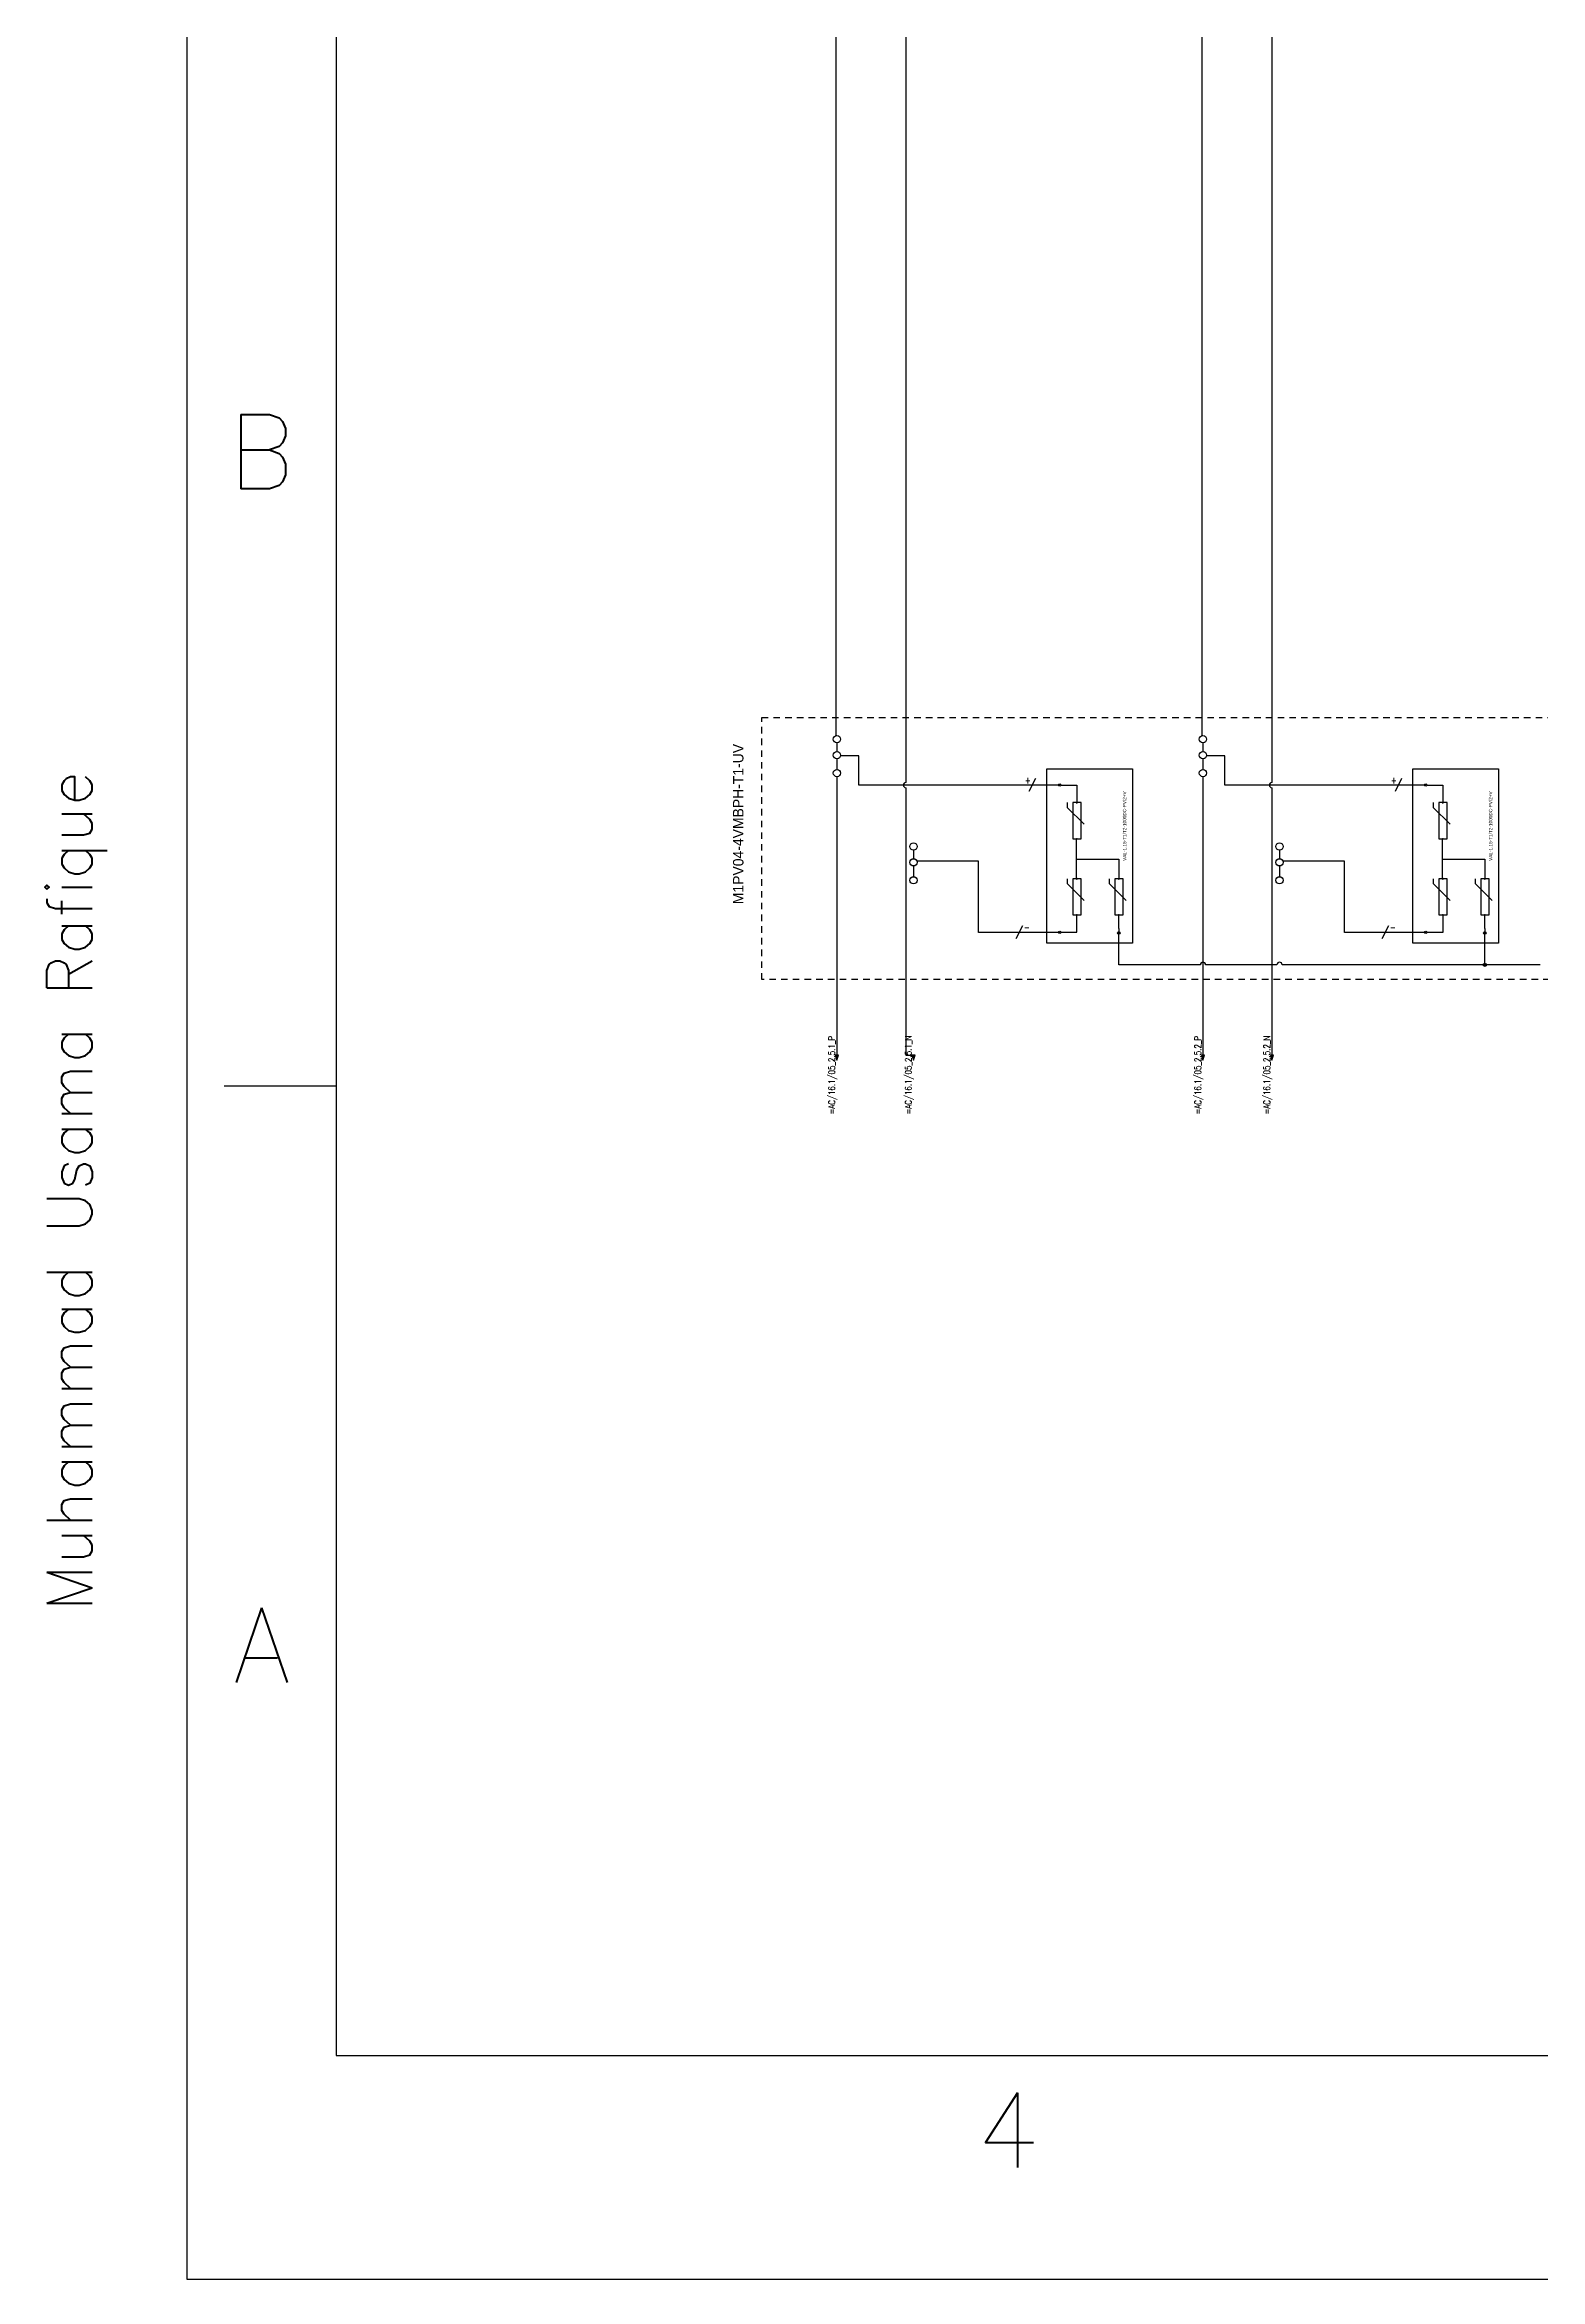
# Model space of a CAD drawing. Header units: inches. Extents: x 4 to 127, y -3 to 89.
# Drawn here: x 3.77 to 32.47, y -3 to 39.89 of the extents above; entities that cross this region are included whole.
import ezdxf
from ezdxf.enums import TextEntityAlignment as Align

# ---------------------------------------------------------------- set-up
doc = ezdxf.new("R2010")
doc.units = ezdxf.units.IN
doc.header["$MEASUREMENT"] = 0
doc.linetypes.add('HIDDEN2', pattern=[0.1875, 0.125, -0.0625])
for name, color, linetype in [('GRN_10AWG', 3, 'Continuous'), ('GRY_20AWG', 9, 'Continuous'), ('LOCBOX', 92, 'HIDDEN2'), ('MISC', 2, 'Continuous'), ('RED_10AWG', 1, 'Continuous'), ('RED_12AWG', 1, 'Continuous'), ('SYMS', 7, 'Continuous'), ('TAGS', 51, 'Continuous'), ('Title Block', 7, 'Continuous'), ('Viewport', 7, 'Continuous'), ('WHT_12AWG', 7, 'Continuous'), ('WIREREF', 61, 'Continuous')]:
    doc.layers.add(name, color=color, linetype=linetype)
doc.styles.add('Roman', font='romans')
doc.styles.add('WD', font='romans.shx')
doc.styles.add('WD_IEC', font='isocp2.shx', dxfattribs={"width": 0.9, "height": 4})

# ---------------------------------------------------------------- blocks, each defined once
blk = doc.blocks.new('ANSI_border_C')
at = {"layer": 'Title Block'}
for p, q in [((0, 16), (0, 0)), ((0.5, 15.25), (0.5, 0.75)), ((0.125, 4), (0.5, 4)), ((0.5, 0.75), (20.5, 0.75)), ((0, 0), (21, 0))]:
    blk.add_line(p, q, dxfattribs=at)
at = {"layer": 'Title Block', "style": 'Roman'}
for s, p in [('B', (0.25, 6.125)), ('A', (0.25, 2.125)), ('4', (2.75, 0.5))]:
    blk.add_text(s, height=0.25, dxfattribs=at).set_placement(p, align=Align.MIDDLE_CENTER)
blk = doc.blocks.new('JIC_border_C')
at = {"xscale": 5.726708801404052, "yscale": 5.726708801404052, "zscale": 5.726708801404052}
blk.add_blockref('ANSI_border_C', (6.5, -3), dxfattribs=at)
blk = doc.blocks.new('JIC_tblock_desc_C')
at = {"color": 0, "style": 'Roman', "flags": 8}
for tag, p in [('FNAME', (-20.6363, 6.8195)), ('REVDATE', (-20.6363, 4.1057)), ('USER', (-20.6363, 1.4768))]:
    blk.add_attdef(tag, p, '', height=0.15, rotation=90, dxfattribs=at)
at = {"style": 'WD'}
for tag, p in [('PROJDESC', (-2.125, 1.5)), ('TITLE1', (-2.125, 1.095)), ('TITLE2', (-2.125, 0.785))]:
    blk.add_attdef(tag, text='', height=0.08, dxfattribs=at).set_placement(p, align=Align.CENTER)
for tag, p in [('SIZE', (-4.1624, 0.3198)), ('FSCM_NO', (-3.4004, 0.3365)), ('DWG_NO', (-1.6588, 0.3365)), ('REV', (-0.2648, 0.3031)), ('SHEET', (-0.8829, 0.0925)), ('SCALE', (-3.6344, 0.0688))]:
    blk.add_attdef(tag, p, '', height=0.065, dxfattribs=at)
at = {"style": 'WD', "flags": 1}
blk.add_attdef('WD_TB', (-5.5702, 0.1772), '', height=0.086, dxfattribs=at)
blk = doc.blocks.new('HA1S4')
for points in [[(0, 0), (-0.031, 0), (0, -0.094), (0.031, 0), (0, 0)], [(0.016, -0.011), (-0.016, -0.011), (0, -0.058), (0.016, -0.011)]]:
    blk.add_lwpolyline(points)
at = {"style": 'WD', "flags": 1}
for tag, p in [('X2TERM01', (0, 0)), ('SIGCODE', (0.035, -0.083))]:
    blk.add_attdef(tag, p, '', height=0.01, dxfattribs=at)
at = {"style": 'WD', "width": 0.7}
for tag, p in [('XREF', (0.088, -0.062)), ('DESC1', (0.088, 0.113))]:
    blk.add_attdef(tag, p, '', height=0.125, dxfattribs=at)
at = {"style": 'WD', "width": 0.8, "flags": 8}
blk.add_attdef('WIRENO', text='', height=0.125, dxfattribs=at).set_placement((0, -0.259), align=Align.CENTER)
blk = doc.blocks.new('WDDOT')
for radius in [0.03, 0.0187, 0.00929]:
    blk.add_circle((0, 0), radius)
blk = doc.blocks.new('HT0_02')
blk.add_circle((0, 0), 0.0699)
at = {"style": 'WD', "flags": 1}
for tag, p in [('X4TERM01', (-0.07, 0)), ('X2TERM01', (0, 0.07)), ('X1TERM01', (0.07, 0)), ('X8TERM01', (0, -0.07))]:
    blk.add_attdef(tag, p, '', height=0.01, dxfattribs=at)
blk = doc.blocks.new('HGND4')
for p, q in [((0, 0), (10, 0)), ((10, -3.8), (10, 3.8)), ((11.2, -2.5), (11.2, 2.5)), ((12.5, -1.2), (12.5, 1.2))]:
    blk.add_line(p, q)
blk.add_circle((10, 0), 5)
at = {"style": 'WD_IEC'}
for tag, p in [('TAG1', (2.5, 4.6)), ('INST', (2.5, 11.6)), ('LOC', (2.5, 8.1))]:
    blk.add_attdef(tag, text='', height=2.5, dxfattribs=at).set_placement(p, align=Align.RIGHT)
at = {"style": 'WD_IEC', "flags": 1}
blk.add_attdef('X4TERM01', (0, 0), '', height=0.32, dxfattribs=at)
blk = doc.blocks.new('VT0_05')
blk.add_lwpolyline([(0.08, -0.06), (0, 0.08), (-0.08, -0.06)], close=True)
at = {"style": 'WD', "flags": 1}
for tag, p in [('X4TERM01', (-0.05, 0)), ('X2TERM01', (0, 0.08)), ('X1TERM01', (0.05, 0)), ('X8TERM01', (0, -0.06))]:
    blk.add_attdef(tag, p, '', height=0.01, dxfattribs=at)
blk = doc.blocks.new('Lightening Surge Arrestor')
at = {"color": 5}
for p, q in [((0.502, 2.919), (0.502, 2.827)), ((0.502, 2.827), (0.826, 2.503)), ((0.502, 1.459), (0.502, 1.367)), ((0.502, 1.367), (0.826, 1.043)), ((1.308, 1.459), (1.308, 1.367)), ((1.308, 1.367), (1.632, 1.043))]:
    blk.add_line(p, q, dxfattribs=at)
for points in [[(0.112, 3.569), (1.754, 3.569), (1.754, 0.222), (0.112, 0.222)], [(0.768, 2.919), (0.611, 2.919), (0.611, 2.225), (0.768, 2.225)], [(0.768, 1.459), (0.611, 1.459), (0.611, 0.765), (0.768, 0.765)], [(1.574, 1.459), (1.417, 1.459), (1.417, 0.765), (1.574, 0.765)]]:
    blk.add_lwpolyline(points, close=True, dxfattribs=at)
at = {"layer": 'GRY_20AWG'}
blk.add_line((1.492, 0.502), (1.492, 0.468), dxfattribs=at)
at = {"layer": 'RED_12AWG'}
for p, q in [((0.382, 3.255), (0.686, 3.255)), ((0.686, 3.255), (0.686, 2.926)), ((0.69, 2.919), (0.684, 2.919)), ((0.681, 1.459), (0.681, 2.226)), ((0.681, 1.835), (1.492, 1.835)), ((1.492, 1.835), (1.492, 1.466)), ((0.69, 1.459), (0.681, 1.459)), ((0.381, 0.435), (0.69, 0.435)), ((0.69, 0.435), (0.69, 0.766)), ((1.492, 0.502), (1.492, 0.757))]:
    blk.add_line(p, q, dxfattribs=at)
at = {"layer": 'SYMS'}
for name, p, xscale, yscale, zscale in [('HT0_02', (0.358, 3.255), 0.3314421991292846, 0.3314421991292846, 0.3314421991292846), ('VT0_05', (0.686, 2.918), 0.1052161047490845, 0.1052161047490845, 0.1052161047490845), ('VT0_05', (0.686, 1.458), 0.1052161047490845, 0.1052161047490845, 0.1052161047490845), ('HT0_02', (0.69, 1.459), 0.01504368401050088, 0.01504368401050088, 0.01504368401050088), ('VT0_05', (1.492, 1.458), 0.1052161047490845, 0.1052161047490845, 0.1052161047490845), ('HT0_02', (0.358, 0.429), 0.3314421991292846, 0.3314421991292846, 0.3314421991292846)]:
    blk.add_blockref(name, p, dxfattribs=dict(at, xscale=xscale, yscale=yscale, zscale=zscale))
at = {"layer": 'SYMS', "xscale": -0.1052161047490845, "yscale": 0.1052161047490845, "zscale": 0.1052161047490845, "rotation": 180}
for p in [(0.686, 2.226), (0.686, 0.766), (1.492, 0.766)]:
    blk.add_blockref('VT0_05', p, dxfattribs=at)
at = {"layer": 'SYMS'}
ref = blk.add_blockref('HGND4', (1.492, 0.468), dxfattribs=dict(at, xscale=0.005, yscale=0.005, zscale=0.005, rotation=270))
ref.add_attrib('TAG1', 'PE', dxfattribs={"layer": 'TAGS', "height": 0.0125, "rotation": 270, "style": 'WD_IEC'}).set_placement((1.515, 0.455), align=Align.RIGHT)
at = {"color": 5, "insert": (1.57, 1.801), "char_height": 0.065, "attachment_point": 1, "rotation": 90}
blk.add_mtext_dynamic_manual_height_columns('VAL-1.15-T1/T2-1000DC-PV/2+V', width=1.87491, gutter_width=0.325, heights=[0], dxfattribs=at)
for tag, p in [('+', (0.447, 3.312)), ('-', (0.457, 0.49))]:
    blk.add_attdef(tag, p, '', height=0.065)
at = {"color": 5}
blk.add_attdef('VAL-1.15-T1/T2-1000DC-PV/2+V', (1.651, 1.798), '', height=0.065, rotation=90, dxfattribs=at)
blk = doc.blocks.new('VT0_02')
blk.add_circle((0, 0), 0.0699)
at = {"style": 'WD', "flags": 1}
for tag, p in [('X4TERM01', (-0.07, 0)), ('X2TERM01', (0, 0.07)), ('X1TERM01', (0.07, 0)), ('X8TERM01', (0, -0.07))]:
    blk.add_attdef(tag, p, '', height=0.01, dxfattribs=at)
blk = doc.blocks.new('HW01')
for p, q in [((0.062, 0.125), (-0.062, -0.125)), ((0.031, 0), (-0.031, 0))]:
    blk.add_line(p, q)
at = {"style": 'WD', "width": 0.7, "flags": 1}
for tag, p in [('INST', (0, 0.357)), ('LOC', (0, 0.188)), ('DESC1', (0, -0.456)), ('XREF', (0, -0.3)), ('DESC2', (0, -0.613))]:
    blk.add_attdef(tag, text='', height=0.125, dxfattribs=at).set_placement(p, align=Align.CENTER)
at = {"style": 'WD', "width": 0.8}
blk.add_attdef('TAG1', text='', height=0.125, dxfattribs=at).set_placement((-0.031, 0.031), align=Align.RIGHT)
at = {"style": 'WD', "flags": 1}
for tag, p in [('X4TERM01', (-0.031, 0)), ('X1TERM01', (0.031, 0))]:
    blk.add_attdef(tag, p, '', height=0.0125, dxfattribs=at)
at = {"linetype": 'Continuous', "style": 'WD', "flags": 9}
blk.add_attdef('ASSYCODE', text='', height=0.01, dxfattribs=at).set_placement((0.029, 0.042), align=Align.CENTER)
at = {"style": 'WD'}
for tag, p in [('X2LINK', (0, 0.125)), ('X8LINK', (0, -0.125))]:
    blk.add_attdef(tag, p, '', height=0.01, dxfattribs=at)
at = {"style": 'WD', "flags": 9}
blk.add_attdef('FAMILY', text='', height=0.01, dxfattribs=at).set_placement((0.023, 0.118), align=Align.CENTER)
at = {"style": 'WD', "width": 0.8}
blk.add_attdef('RATING1', (0.094, 0.031), '', height=0.125, dxfattribs=at)
at = {"style": 'WD', "width": 0.8, "flags": 1}
blk.add_attdef('MFG', text='', height=0.0938, dxfattribs=at).set_placement((-0.125, -0.031), align=Align.TOP_RIGHT)
blk.add_attdef('CAT', text='', height=0.0938, dxfattribs=at).set_placement((0.031, -0.031), align=Align.TOP_LEFT)

msp = doc.modelspace()

# ---------------------------------------------------------------- linework, layer by layer
at = {"layer": 'GRN_10AWG'}
for p, q in [((24.379, 22.228), (24.379, 22.83)), ((31.401, 22.228), (31.401, 22.83)), ((25.944, 22.228), (24.379, 22.228)), ((27.413, 22.228), (26.044, 22.228)), ((31.402, 22.228), (27.513, 22.228)), ((32.467, 22.228), (31.402, 22.228))]:
    msp.add_line(p, q, dxfattribs=at)
at = {"layer": 'LOCBOX', "color": 1}
msp.add_lwpolyline([(17.528, 26.973), (66.399, 26.973), (66.399, 21.944), (17.528, 21.944)], close=True, dxfattribs=at)
at = {"layer": 'RED_10AWG'}
for p, q in [((20.295, 73.525), (20.295, 25.727)), ((27.318, 73.525), (27.318, 25.727)), ((18.948, 63.108), (18.948, 26.628)), ((25.97, 63.108), (25.97, 26.628)), ((18.971, 26.488), (18.971, 26.323)), ((18.971, 26.183), (18.971, 25.978)), ((19.392, 26.239), (19.041, 26.239)), ((19.392, 25.677), (19.392, 26.239)), ((25.994, 26.488), (25.994, 26.323)), ((25.994, 26.183), (25.994, 25.978)), ((26.415, 26.239), (26.063, 26.239)), ((26.415, 25.677), (26.415, 26.239)), ((18.971, 25.838), (18.971, 20.493)), ((25.994, 25.838), (25.994, 20.493)), ((22.687, 25.677), (19.392, 25.677)), ((20.295, 25.627), (20.295, 20.493)), ((23.245, 25.677), (22.749, 25.677)), ((29.71, 25.677), (26.415, 25.677)), ((27.318, 25.627), (27.318, 20.493)), ((30.268, 25.677), (29.772, 25.677)), ((20.44, 24.43), (20.44, 24.265)), ((20.44, 24.125), (20.44, 23.92)), ((21.689, 24.219), (20.51, 24.219)), ((21.689, 22.851), (21.689, 24.219)), ((27.463, 24.43), (27.463, 24.265)), ((27.463, 24.125), (27.463, 23.92)), ((28.712, 24.219), (27.533, 24.219)), ((28.712, 22.851), (28.712, 24.219)), ((22.436, 22.851), (21.689, 22.851)), ((23.245, 22.851), (22.498, 22.851)), ((29.459, 22.851), (28.712, 22.851)), ((30.268, 22.851), (29.521, 22.851)), ((20.295, 20.493), (20.44, 20.493))]:
    msp.add_line(p, q, dxfattribs=at)
at = {"layer": 'WHT_12AWG'}
for centre, start, end in [((20.295, 25.677), 90, 270), ((27.318, 25.677), 90, 270), ((25.994, 22.228), 0, 180), ((27.463, 22.228), 0, 180)]:
    msp.add_arc(centre, 0.05, start, end, dxfattribs=at)

# ---------------------------------------------------------------- block references
ref = msp.add_blockref('JIC_tblock_desc_C', (123.898, 1.295), dxfattribs=dict(xscale=5.777177524552554, yscale=5.777177524552554, zscale=5.777177524552554))
ref.add_attrib('USER', 'Muhammad Usama Rafique', (4.678, 9.827), dxfattribs={"color": 0, "height": 0.86658, "rotation": 90, "style": 'Roman', "flags": 8})
for p in [(22.887, 22.422), (29.91, 22.422)]:
    msp.add_blockref('Lightening Surge Arrestor', p)
at = {"layer": 'SYMS'}
for name, p in [('VT0_02', (18.971, 26.558)), ('VT0_02', (25.994, 26.558)), ('VT0_02', (18.971, 26.253)), ('VT0_02', (25.994, 26.253)), ('VT0_02', (18.971, 25.908)), ('VT0_02', (25.994, 25.908)), ('VT0_02', (20.44, 24.5)), ('VT0_02', (27.463, 24.5)), ('VT0_02', (20.44, 24.195)), ('VT0_02', (27.463, 24.195)), ('VT0_02', (20.44, 23.85)), ('VT0_02', (27.463, 23.85)), ('WDDOT', (31.402, 22.228))]:
    msp.add_blockref(name, p, dxfattribs=at)
ref = msp.add_blockref('HW01', (22.718, 25.677), dxfattribs=at)
ref.add_attrib('TAG1', '+', dxfattribs={"layer": 'TAGS', "height": 0.125, "style": 'WD', "width": 0.8}).set_placement((22.687, 25.708), align=Align.RIGHT)
ref = msp.add_blockref('HW01', (29.741, 25.677), dxfattribs=at)
ref.add_attrib('TAG1', '+', dxfattribs={"layer": 'TAGS', "height": 0.125, "style": 'WD', "width": 0.8}).set_placement((29.71, 25.708), align=Align.RIGHT)
ref = msp.add_blockref('HW01', (22.467, 22.851), dxfattribs=at)
ref.add_attrib('RATING1', '-', (22.561, 22.882), dxfattribs={"layer": 'MISC', "height": 0.125, "style": 'WD', "width": 0.8})
ref = msp.add_blockref('HW01', (29.49, 22.851), dxfattribs=at)
ref.add_attrib('RATING1', '-', (29.584, 22.882), dxfattribs={"layer": 'MISC', "height": 0.125, "style": 'WD', "width": 0.8})
at = {"layer": 'SYMS', "color": 1}
ref = msp.add_blockref('HA1S4', (18.971, 20.493), dxfattribs=at)
ref.add_attrib('WIRENO', '=AC/16.1/05_2.5.1_P', dxfattribs={"layer": 'WIREREF', "color": 0, "height": 0.125, "rotation": 90, "style": 'WD', "width": 0.8, "flags": 8}).set_placement((18.971, 19.355), align=Align.BOTTOM_LEFT)
ref = msp.add_blockref('HA1S4', (20.44, 20.493), dxfattribs=at)
ref.add_attrib('WIRENO', '=AC/16.1/05_2.5.1_N', dxfattribs={"layer": 'WIREREF', "color": 0, "height": 0.125, "rotation": 90, "style": 'WD', "width": 0.8, "flags": 8}).set_placement((20.44, 19.355), align=Align.BOTTOM_LEFT)
ref = msp.add_blockref('HA1S4', (25.994, 20.493), dxfattribs=at)
ref.add_attrib('WIRENO', '=AC/16.1/05_2.5.2_P', dxfattribs={"layer": 'WIREREF', "color": 1, "height": 0.125, "rotation": 90, "style": 'WD', "width": 0.8, "flags": 8}).set_placement((25.994, 19.355), align=Align.BOTTOM_LEFT)
ref = msp.add_blockref('HA1S4', (27.318, 20.493), dxfattribs=at)
ref.add_attrib('WIRENO', '=AC/16.1/05_2.5.2_N', dxfattribs={"layer": 'WIREREF', "color": 1, "height": 0.125, "rotation": 90, "style": 'WD', "width": 0.8, "flags": 8}).set_placement((27.318, 19.355), align=Align.BOTTOM_LEFT)
at = {"layer": 'Viewport'}
msp.add_blockref('JIC_border_C', (0, 0), dxfattribs=at)

# ---------------------------------------------------------------- texts
at = {"layer": 'LOCBOX', "color": 1}
msp.add_text('M1PV04-4VMBPH-T1-UV', height=0.2, rotation=90, dxfattribs=at).set_placement((17.077, 26.468), align=Align.MIDDLE_RIGHT)

doc.saveas('drawing.dxf')
